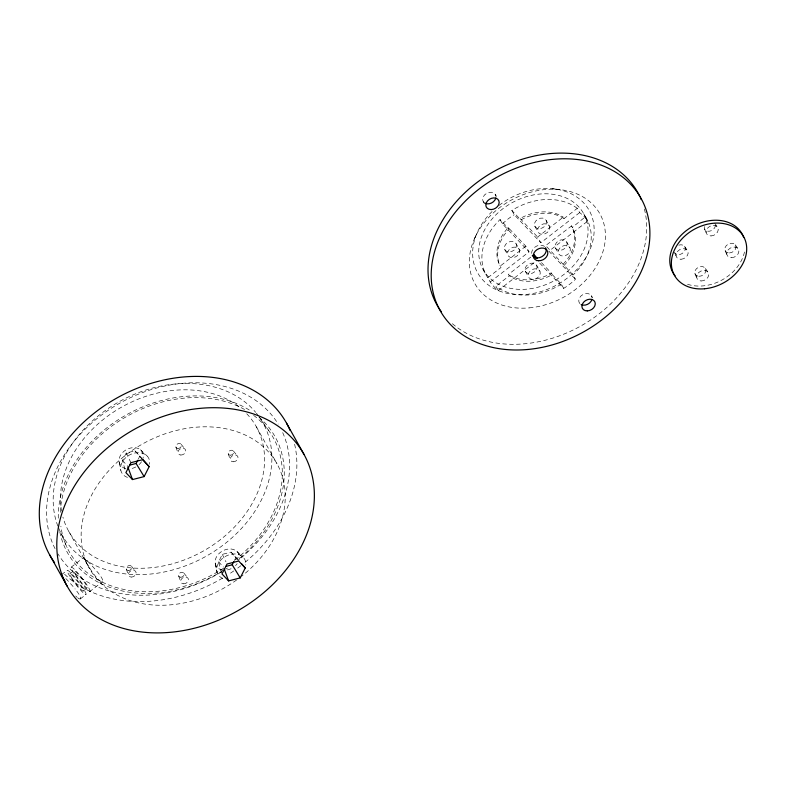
<?xml version="1.0" encoding="UTF-8"?>
<svg xmlns="http://www.w3.org/2000/svg" width="786" height="786" viewBox="0 0 786 786"><rect width="100%" height="100%" fill="white"/><g stroke="black" fill="none" stroke-linecap="round" stroke-linejoin="round"><path stroke-width="0.59" stroke-dasharray="3.93 2.95" d="M474.213 239.199L477.004 233.108M124.954 469.321L122.449 460.498L126.232 453.05L134.946 450.8L142.207 458.67M138.267 459.211L139.888 456.018M221.681 572.847L218.547 561.823L222.33 554.366L231.055 552.126L238.305 559.996M234.375 560.526L235.996 557.333M490.199 281.987L529.037 251.864L525.854 246.175L508.306 227.665L506.695 229.424A40.911 31.519 -29.2 0 0 499.326 264.391L501.016 267.486L487.811 277.723L490.199 281.987A57.525 44.33 -29.2 0 0 498.255 290.496L537.103 260.372M508.306 227.665L509.092 229.09L507.491 230.838A40.911 31.519 -29.2 0 0 500.122 265.815M563.248 264.047L563.582 263.723A40.911 31.519 -29.2 0 0 571.53 225.975L545.7 245.546L573.082 275.002L575.47 279.276A57.525 44.33 -29.2 0 1 563.69 288.403L538.764 262.121M564.043 265.471L564.377 265.137A40.911 31.519 -29.2 0 0 572.326 227.4L571.334 225.661M61.603 574.605L67.193 570.272M71.202 567.158L83.758 557.421M69.885 573.849L73.904 570.734M525.854 246.175L500.22 266.061L501.016 267.486M579.655 212.603L540.817 242.736L537.634 237.038L563.267 217.152L564.063 218.577L577.268 208.339L579.655 212.603A57.525 44.33 -29.2 0 1 587.722 221.112L548.874 251.235L575.47 279.276M83.257 590.974L87.275 587.859M80.368 598.883L85.959 594.55A15.337 1.886 52.2 0 0 73.285 575.49A15.337 1.886 52.2 0 0 70.485 577.189A15.337 1.886 52.2 0 0 85.959 594.55M89.968 591.436A15.337 1.886 52.2 0 0 77.293 572.375A15.337 1.886 52.2 0 0 74.493 574.085A15.337 1.886 52.2 0 0 89.968 591.436L102.524 581.699M563.69 288.403L561.312 284.139L552.263 274.599L550.102 275.778A40.911 31.519 -29.2 0 1 510.772 277.036L508.296 274.55L531.071 256.884M498.255 290.496L495.868 286.222L509.092 275.974M587.722 221.112L585.334 216.838L572.326 227.4M564.063 218.577L563.749 218.361A40.911 31.519 -29.2 0 0 521.285 219.716L520.489 218.292A40.911 31.519 -29.2 0 1 562.953 216.936L563.267 217.152M552.263 274.599L551.467 273.174L549.316 274.353A40.911 31.519 -29.2 0 1 509.976 275.611L508.296 274.55M556.007 189.161L562.697 189.986M552.263 188.719L558.512 189.485M78.551 598.421L78.895 598.618A15.366 2.584 48.9 0 0 80.526 598.706L80.604 598.421A15.248 3.026 46.6 0 0 75.987 590.129L75.161 589.078M140.419 449.769L147.179 456.037M237.038 551.546L242.962 557.048M65.798 578.545L66.211 578.958A15.347 2.122 51.1 0 1 69.669 582.701L70.602 583.743A15.366 2.584 48.9 0 1 75.142 589.038M520.077 218.537L537.634 237.038M577.268 208.339A57.525 44.33 -29.2 0 0 511.833 210.422L520.872 219.952M511.833 210.422L514.221 214.696L540.817 242.736M541.436 262.603L551.467 273.174M487.811 277.723A57.525 44.33 -29.2 0 1 500.053 219.559L509.092 229.09M500.053 219.559L502.441 223.833L529.037 251.864M122.449 460.498L127.391 465.715M218.547 561.823L223.489 567.03M87.501 561.057L88.268 561.852A15.347 2.122 51.1 0 1 90.822 564.584L91.766 565.576A15.386 2.594 48.9 0 1 94.605 568.7L95.528 569.762A15.288 3.036 46.6 0 1 102.249 581.817L101.905 581.797A15.386 2.594 48.9 0 1 100.441 581.149L99.832 580.736A15.347 2.122 51.1 0 1 97.749 578.86L96.992 578.054A15.347 1.651 53.3 0 1 94.595 575.195L93.789 574.114A15.386 1.179 55.5 0 1 91.363 570.665L90.577 569.486A15.288 0.688 57.7 0 1 83.856 557.451L84.053 557.579A15.386 1.179 55.5 0 1 85.094 558.541L85.586 559.062A15.347 1.651 53.3 0 1 87.501 561.047M231.055 552.126L238.669 561.027M134.946 450.8L142.571 459.702M233.491 451.095L237.608 456.204M181.173 444.345L185.29 449.445M183.904 573.141L188.011 578.241M131.586 566.382L135.693 571.491M735.264 244.81L738.074 248.789M714.671 223.096L717.48 227.075M705.406 268.468L708.235 272.477M684.596 246.421L687.406 250.41M259.056 416.757L268.615 430.443M583.664 213.625A57.525 44.33 -29.2 0 1 526.866 289.15A57.525 44.33 -29.2 0 1 489.639 221.996A57.525 44.33 -29.2 0 1 583.664 213.625L586.847 219.314M566.844 242.235A6.396 4.922 -29.2 0 1 559.996 250.361A6.396 4.922 -29.2 0 1 556.498 242.56A6.396 4.922 -29.2 0 1 566.844 242.235L570.027 247.924A6.396 4.922 -29.2 0 1 563.169 256.049A6.396 4.922 -29.2 0 1 559.681 248.248A6.396 4.922 -29.2 0 1 570.027 247.924M591.396 295.674L592.457 297.57M546.25 220.522A6.396 4.922 -29.2 0 1 539.402 228.647A6.396 4.922 -29.2 0 1 535.905 220.846A6.396 4.922 -29.2 0 1 546.25 220.522L549.434 226.211A6.396 4.922 -29.2 0 1 542.586 234.336A6.396 4.922 -29.2 0 1 539.088 226.545A6.396 4.922 -29.2 0 1 549.434 226.211M555.378 247.865L558.561 253.564M534.785 226.162L537.968 231.85M536.759 265.56A6.396 4.922 -29.2 0 1 529.911 273.685A6.396 4.922 -29.2 0 1 526.423 265.894A6.396 4.922 -29.2 0 1 536.759 265.56L539.943 271.249A6.396 4.922 -29.2 0 1 533.095 279.374A6.396 4.922 -29.2 0 1 529.597 271.583A6.396 4.922 -29.2 0 1 539.943 271.249M495.288 194.348L496.349 196.245M516.166 243.847A6.396 4.922 -29.2 0 1 509.318 251.972A6.396 4.922 -29.2 0 1 505.83 244.181A6.396 4.922 -29.2 0 1 516.166 243.847L519.35 249.535A6.396 4.922 -29.2 0 1 512.501 257.67A6.396 4.922 -29.2 0 1 509.004 249.869A6.396 4.922 -29.2 0 1 519.35 249.535M525.303 271.199L528.487 276.888M483.341 201.737L484.402 203.633M504.71 249.486L507.894 255.175M483.115 269.559L486.298 275.247M256.374 426.837L277.045 463.828M68.677 531.248L89.349 568.239M222.33 554.366L225.995 561.872M126.232 453.05L130.938 462.689M58.714 528.192L67.134 547.557M694.903 273.626L696.818 278.097M725.124 250.675L727.05 255.165M704.531 228.962L706.457 233.452M674.457 252.286L676.382 256.786M228.235 453.866L230.406 459.987M175.917 447.116L178.088 453.237M178.638 575.912L180.809 582.033M126.32 569.152L128.491 575.273M215.197 563.071L216.759 570.882M215.403 564.102L217.015 572.12M119.217 462.423L120.808 470.362M585.334 216.838A57.525 44.33 -29.2 0 1 573.082 275.002M561.312 284.139A57.525 44.33 -29.2 0 1 495.868 286.222M502.441 223.833A57.525 44.33 -29.2 0 1 514.221 214.696M499.071 205.401A63.921 49.253 -29.2 0 1 593.666 223.538A63.921 49.253 -29.2 0 1 512.639 294.269A63.921 49.253 -29.2 0 1 492.085 211.503M531.69 253.416A7.673 5.915 -29.2 0 1 536.533 246.146A7.673 5.915 -29.2 0 1 544.973 246.883M644.373 208.978A115.061 88.651 -29.2 0 1 582.809 324.844A115.061 88.651 -29.2 0 1 450.27 321.798M484.363 202.827A7.035 5.414 -29.2 0 1 486.74 193.277A7.035 5.414 -29.2 0 1 495.986 196.461M579.901 303.642A7.035 5.414 -29.2 0 1 583.271 294.377A7.035 5.414 -29.2 0 1 592.094 297.776M678.809 245.163A5.885 4.529 -29.2 0 1 685.097 247.344A5.885 4.529 -29.2 0 1 681.884 253.681A5.885 4.529 -29.2 0 1 674.86 252.974M744.47 251.972A39.634 30.536 -29.2 0 1 686.876 284.011M715.388 225.346A5.885 4.529 -29.2 0 1 709.257 231.222A5.885 4.529 -29.2 0 1 704.305 226.545M125.917 468.613A12.782 9.854 -29.2 0 1 119.875 456.607A12.782 9.854 -29.2 0 1 134.848 447.676A12.782 9.854 -29.2 0 1 142.983 458.435M141.519 461.706A12.782 9.854 -29.2 0 1 139.043 464.644M135.801 466.953A12.782 9.854 -29.2 0 1 130.83 468.682M222.782 578.437A15.337 11.819 -29.2 0 1 225.199 556.537A15.337 11.819 -29.2 0 1 245.763 565.105M222.428 570.017A12.782 9.854 -29.2 0 1 215.963 557.952A12.782 9.854 -29.2 0 1 231.32 549.031A12.782 9.854 -29.2 0 1 238.856 560.477M237.166 563.7A12.782 9.854 -29.2 0 1 235.476 565.645M231.123 568.671A12.782 9.854 -29.2 0 1 226.113 570.115M253.623 415.362A116.849 90.036 -29.2 0 1 234.906 560.143M223.764 568.111A116.849 90.036 -29.2 0 1 60.876 526.188M60.296 512.374A116.849 90.036 -29.2 0 1 127.607 415.951A116.849 90.036 -29.2 0 1 244.918 409.683M260.844 419.37A115.061 88.651 -29.2 0 1 205.51 556.576A115.061 88.651 -29.2 0 1 59.982 531.1M57.85 526.089A115.061 88.651 -29.2 0 1 117.694 402.55A115.061 88.651 -29.2 0 1 255.676 412.345M256.374 413.19A115.061 88.651 -29.2 0 1 258.378 415.784M78.354 598.284A15.347 2.122 51.1 0 1 77.775 597.841M77.136 597.301A15.347 2.122 51.1 0 1 75.692 595.965M246.735 413.731A107.387 82.746 -29.2 0 1 203.22 551.084A107.387 82.746 -29.2 0 1 62.919 517.119M61.544 511.077A107.387 82.746 -29.2 0 1 120.68 407.649A107.387 82.746 -29.2 0 1 240.683 408.081M294.612 444.228A135.516 104.42 -29.2 0 1 243.434 563.67M240.85 565.714A135.516 104.42 -29.2 0 1 236.439 569.025M233.747 570.941A135.516 104.42 -29.2 0 1 228.225 574.635M222.566 578.113A135.516 104.42 -29.2 0 1 62.536 572.179M236.655 579.96A107.387 82.746 -29.2 0 1 81.243 539.677A107.387 82.746 -29.2 0 1 228.205 429.274A107.387 82.746 -29.2 0 1 241.675 576.177M282.695 432.624A127.843 98.505 -29.2 0 1 238.364 560.094M227.439 568.072A127.843 98.505 -29.2 0 1 225.7 569.221M221.279 572.002A127.843 98.505 -29.2 0 1 57.987 553.933M55.04 548.657A127.843 98.505 -29.2 0 1 120.091 402.982A127.843 98.505 -29.2 0 1 278.185 424.067M258.977 417.12A118.892 91.608 -29.2 0 1 238.119 559.593M223.047 570.449A118.892 91.608 -29.2 0 1 59.412 529.784M58.292 518.21A118.892 91.608 -29.2 0 1 127.273 414.34A118.892 91.608 -29.2 0 1 251.569 411.5M127.509 477.426A15.337 11.819 -29.2 0 1 121.781 462.954A15.337 11.819 -29.2 0 1 139.063 452.638A15.337 11.819 -29.2 0 1 149.595 464.251M529.243 307.886A71.595 55.167 -29.2 0 0 599.934 213.9A71.595 55.167 -29.2 0 0 482.918 224.324A71.595 55.167 -29.2 0 0 529.243 307.886M680.99 259.272A6.396 4.922 -29.2 0 0 687.838 251.147A6.396 4.922 -29.2 0 0 677.503 251.471A6.396 4.922 -29.2 0 0 680.99 259.272M701.073 280.985A6.396 4.922 -29.2 0 0 708.589 273.263A6.396 4.922 -29.2 0 0 698.449 272.791A6.396 4.922 -29.2 0 0 701.073 280.985M711.075 235.947A6.396 4.922 -29.2 0 0 717.923 227.822A6.396 4.922 -29.2 0 0 707.577 228.146A6.396 4.922 -29.2 0 0 711.075 235.947M731.668 257.661A6.396 4.922 -29.2 0 0 738.516 249.526A6.396 4.922 -29.2 0 0 728.17 249.86A6.396 4.922 -29.2 0 0 731.668 257.661M729.369 252.964A5.885 4.529 -29.2 0 0 735.667 245.487A5.885 4.529 -29.2 0 0 726.156 245.792A5.885 4.529 -29.2 0 0 729.369 252.964M698.813 276.289A5.885 4.529 -29.2 0 0 705.73 269.185A5.885 4.529 -29.2 0 0 696.406 268.753A5.885 4.529 -29.2 0 0 698.813 276.289M177.941 448.433A2.987 2.309 -29.2 0 0 181.399 444.778A2.987 2.309 -29.2 0 0 176.624 444.63A2.987 2.309 -29.2 0 0 177.941 448.433M233.167 461.785A4.087 3.154 -29.2 0 0 237.903 456.794A4.087 3.154 -29.2 0 0 231.379 456.587A4.087 3.154 -29.2 0 0 233.167 461.785M230.259 455.182A2.987 2.309 -29.2 0 0 233.717 451.528A2.987 2.309 -29.2 0 0 228.942 451.38A2.987 2.309 -29.2 0 0 230.259 455.182M131.262 577.071A4.087 3.154 -29.2 0 0 135.988 572.08A4.087 3.154 -29.2 0 0 129.474 571.874A4.087 3.154 -29.2 0 0 131.262 577.071M128.344 570.469A2.987 2.309 -29.2 0 0 131.802 566.814A2.987 2.309 -29.2 0 0 127.037 566.667A2.987 2.309 -29.2 0 0 128.344 570.469M180.849 455.035A4.087 3.154 -29.2 0 0 185.584 450.034A4.087 3.154 -29.2 0 0 179.061 449.838A4.087 3.154 -29.2 0 0 180.849 455.035M180.662 577.219A2.987 2.309 -29.2 0 0 184.121 573.574A2.987 2.309 -29.2 0 0 179.355 573.426A2.987 2.309 -29.2 0 0 180.662 577.219M183.58 583.831A4.087 3.154 -29.2 0 0 188.306 578.83A4.087 3.154 -29.2 0 0 181.792 578.634A4.087 3.154 -29.2 0 0 183.58 583.831M71.811 578.034A10.866 1.336 52.2 0 0 83.09 591.033A10.866 1.336 52.2 0 0 74.817 578.162A10.866 1.336 52.2 0 0 71.811 578.034M75.829 574.92A10.866 1.336 52.2 0 0 87.099 587.928A10.866 1.336 52.2 0 0 78.836 575.047A10.866 1.336 52.2 0 0 75.829 574.92"/><path stroke-width="1.18" d="M129.572 465.155L136.116 463.475L137.727 460.272M149.163 466.648L142.571 459.702L130.938 462.689L125.898 472.632L132.49 479.578L144.123 476.591L149.163 466.648L142.983 459.564M225.67 566.47L232.214 564.79L233.835 561.597M245.261 567.973L238.669 561.027L227.036 564.014L221.996 573.947L228.588 580.903L240.221 577.907L245.261 567.973L241.4 563.542M537.26 258.201L533.92 254.674L536.042 258.466M232.214 564.79L240.221 577.907M136.116 463.475L144.123 476.591M286.517 423.123L304.005 454.426A135.516 104.42 -29.2 0 1 170.218 632.327A135.516 104.42 -29.2 0 1 82.52 474.155A135.516 104.42 -29.2 0 1 304.005 454.426M49.665 554.877L67.154 586.179M224.275 569.162L228.588 580.903M127.784 466.776L132.49 479.578M545.592 247.708A7.673 5.915 -29.2 0 1 541.967 256.639A7.673 5.915 -29.2 0 1 532.318 255.391M441.516 311.963A115.061 88.651 -29.2 0 1 491.928 172.566A115.061 88.651 -29.2 0 1 639.902 196.647M640.364 197.63A115.061 88.651 -29.2 0 1 641.238 199.634M495.838 198.033A7.035 5.414 -29.2 0 1 485.021 203.24M591.937 299.358A7.035 5.414 -29.2 0 1 581.129 304.555M675.036 275.739A39.634 30.536 -29.2 0 1 692.643 226.447A39.634 30.536 -29.2 0 1 743.713 237.539M54.588 562.678A135.516 104.42 -29.2 0 1 116.878 398.011A135.516 104.42 -29.2 0 1 290.122 430.492M64.884 581.031A15.248 0.688 57.7 0 1 63.745 579.086M63.244 578.221A15.248 0.688 57.7 0 1 62.811 577.435M62.428 576.737A15.248 0.688 57.7 0 1 61.858 575.617M61.681 575.214A15.248 0.688 57.7 0 1 61.563 574.92M538.587 260.755A7.673 5.915 -29.2 0 0 547.606 251.5A7.673 5.915 -29.2 0 0 535.443 250.931A7.673 5.915 -29.2 0 0 538.587 260.755M527.504 349.505A115.061 88.651 -29.2 0 0 641.101 198.465A115.061 88.651 -29.2 0 0 453.041 215.217A115.061 88.651 -29.2 0 0 527.504 349.505M491.191 209.577A7.035 5.414 -29.2 0 0 498.825 200.695A7.035 5.414 -29.2 0 0 487.477 200.941A7.035 5.414 -29.2 0 0 491.191 209.577M587.289 310.892A7.035 5.414 -29.2 0 0 594.923 302.011A7.035 5.414 -29.2 0 0 583.576 302.256A7.035 5.414 -29.2 0 0 587.289 310.892M704.541 288.767A39.634 30.536 -29.2 0 0 743.674 236.733A39.634 30.536 -29.2 0 0 678.898 242.51A39.634 30.536 -29.2 0 0 704.541 288.767"/></g></svg>
